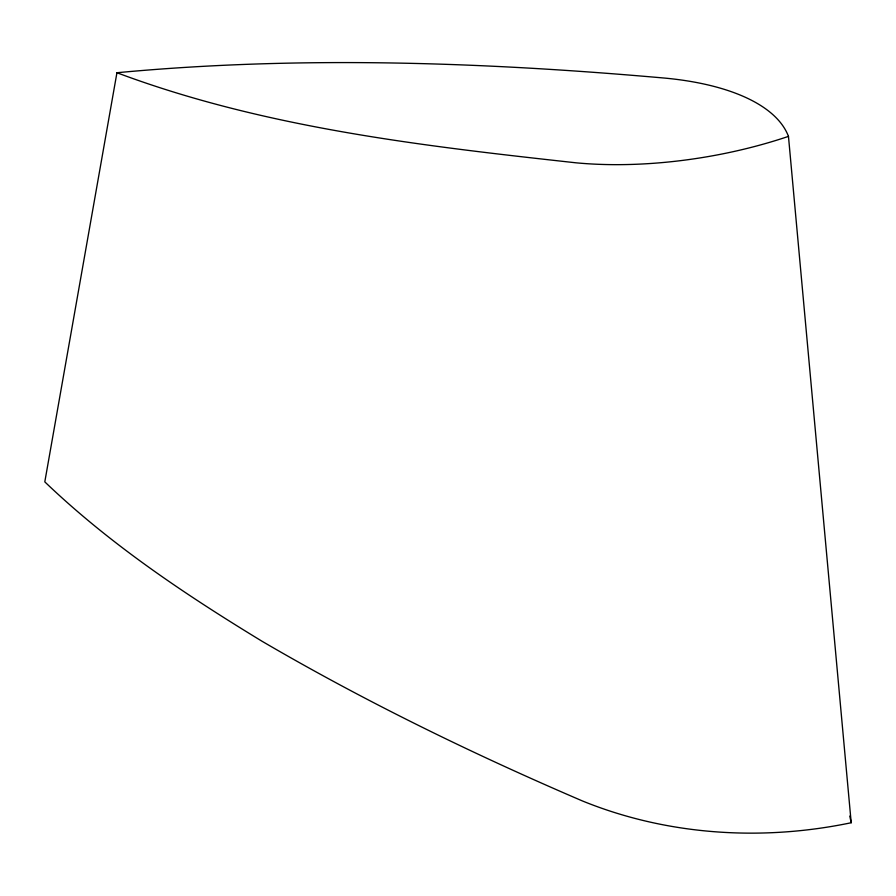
<?xml version="1.0" encoding="UTF-8"?>
<svg xmlns="http://www.w3.org/2000/svg" width="896" height="896" viewBox="0 0 896 896"><rect width="100%" height="100%" fill="white"/><g stroke="black" fill="none" stroke-linecap="round" stroke-linejoin="round"><path stroke-width="1.34" d="M116.939 72.733L44.8 481.869C110.006 544.298 185.315 594.552 262.192 641.346C365.344 701.613 472.853 753.939 582.602 801.024C667.251 835.442 762.07 841.389 851.2 822.741L788.469 136.382A240.363 101.651 -9.4 0 0 665.246 78.131C483.067 62.026 299.298 55.597 116.939 72.733C263.738 127.691 421.053 145.757 575.915 162.803A240.363 101.651 -9.4 0 0 788.469 136.382M849.778 816.088L851.2 822.741"/></g></svg>
